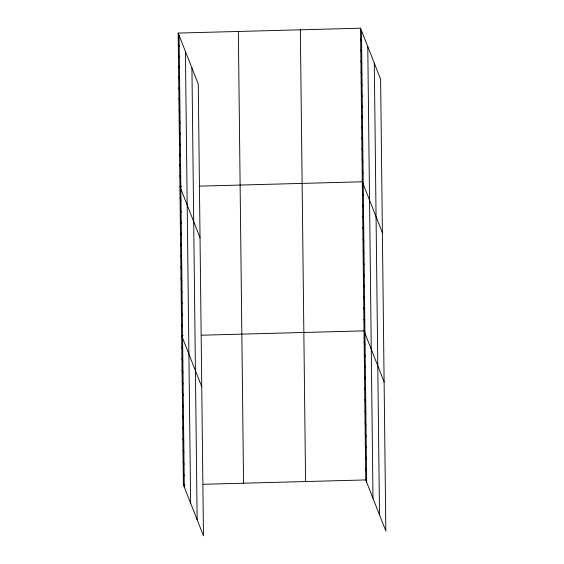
<?xml version="1.0" encoding="UTF-8"?>
<svg xmlns="http://www.w3.org/2000/svg" width="564" height="564" viewBox="0 0 564 564"><rect width="100%" height="100%" fill="white"/><g stroke="black" fill="none" stroke-linecap="round" stroke-linejoin="round"><path stroke-width="0.85" d="M178.168 33.072L198.26 84.064L203.47 535.8L183.385 484.807L178.168 33.072L360.53 28.2L380.615 79.193L385.832 530.928L365.74 479.936L360.53 28.2M181.615 186.621L179.944 186.663L200.03 237.655M200.001 186.127L362.299 181.791L382.385 232.784M183.335 335.693L181.664 335.735L201.75 386.728M201.722 335.199L364.02 330.864L384.112 381.856M183.385 484.807L185.055 484.765M203.442 484.272L365.74 479.936M360.657 39.17L361.573 41.496M360.784 50.14L361.7 52.466M360.911 61.109L361.827 63.436M361.038 72.079L361.947 74.406M361.164 83.056L362.074 85.375M361.284 94.026L362.201 96.352M361.411 104.996L362.328 107.322M361.538 115.965L362.455 118.292M361.665 126.935L362.581 129.262M361.792 137.905L362.708 140.232M361.919 148.875L362.835 151.201M362.046 159.845L362.962 162.171M362.173 170.821L363.089 173.141M362.433 193.255L363.35 195.581M362.567 204.725L363.484 207.051M362.701 216.188L363.611 218.515M362.828 227.659L363.745 229.985M362.962 239.122L363.879 241.448M363.096 250.592L364.013 252.919M363.23 262.056L364.147 264.382M363.357 273.526L364.274 275.852M363.491 284.996L364.407 287.316M363.625 296.46L364.541 298.786M363.759 307.93L364.675 310.249M363.893 319.393L364.802 321.72M364.154 342.327L365.07 344.653M364.288 353.797L365.204 356.124M364.422 365.26L365.338 367.587M364.548 376.731L365.465 379.057M364.682 388.194L365.599 390.521M364.816 399.664L365.733 401.991M364.95 411.128L365.867 413.454M365.084 422.598L365.994 424.925M365.211 434.061L366.128 436.388M365.345 445.532L366.262 447.858M365.479 457.002L366.396 459.322M365.613 468.465L366.529 470.792M178.294 44.041L179.211 46.368M178.421 55.018L179.338 57.338M178.548 65.988L179.465 68.307M178.675 76.958L179.592 79.284M178.802 87.928L179.719 90.254M178.929 98.897L179.845 101.224M179.056 109.867L179.972 112.194M179.183 120.837L180.099 123.163M179.31 131.807L180.226 134.133M179.437 142.784L180.353 145.103M179.563 153.753L180.48 156.073M179.69 164.723L180.607 167.05M179.817 175.693L180.734 178.02M180.078 198.133L180.995 200.453M180.205 209.596L181.122 211.923M180.339 221.067L181.256 223.386M180.473 232.53L181.389 234.857M180.607 244L181.523 246.327M180.741 255.464L181.65 257.79M180.868 266.934L181.784 269.261M181.002 278.397L181.918 280.724M181.136 289.868L182.052 292.194M181.27 301.331L182.186 303.658M181.397 312.801L182.313 315.128M181.53 324.265L182.447 326.591M181.798 347.198L182.715 349.525M181.932 358.669L182.842 360.995M182.059 370.139L182.976 372.459M182.193 381.602L183.11 383.929M182.327 393.073L183.244 395.392M182.461 404.536L183.378 406.863M182.588 416.006L183.504 418.333M182.722 427.47L183.638 429.796M182.856 438.94L183.772 441.267M182.99 450.403L183.906 452.73M183.124 461.874L184.033 464.2M183.251 473.337L184.167 475.663M374.292 63.133L379.501 514.869M367.77 46.586L372.987 498.322M361.446 30.526L366.656 482.255M300.351 29.807L305.568 481.543M238.346 31.464L243.563 483.2M191.929 68.004L197.146 519.74M185.415 51.458L190.625 503.194M179.084 35.398L184.301 487.134"/></g></svg>
